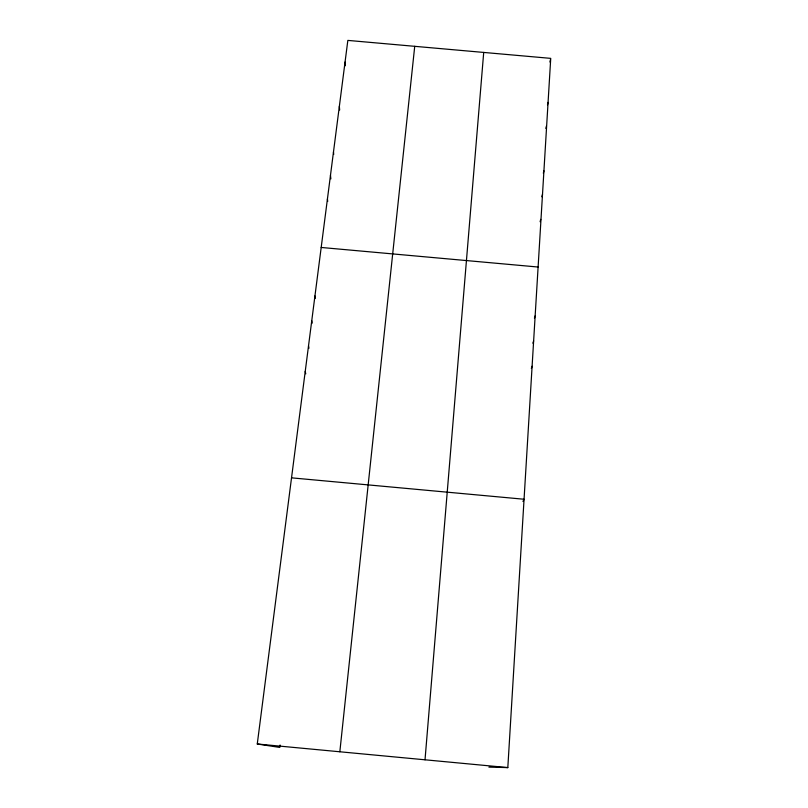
<?xml version="1.0" encoding="UTF-8"?>
<svg xmlns="http://www.w3.org/2000/svg" width="808" height="808" viewBox="0 0 808 808"><rect width="100%" height="100%" fill="white"/><g stroke="black" fill="none" stroke-linecap="round" stroke-linejoin="round"><path stroke-width="1.21" d="M488.891 767.115L507.818 767.6L550.733 58.368L347.844 40.4L257.267 743.996L279.79 747.42L280.083 745.016M425.018 759.803L483.709 52.429M339.835 751.773L414.726 46.319M549.925 62.024L550.47 59.59M547.501 104.808L548.077 102.364M545.855 128.411L546.43 126.038M543.33 173.195L543.935 170.821M541.875 196.768L542.511 194.334M540.108 221.725L540.744 219.372M534.431 318.17L535.149 315.888M532.866 343.208L533.644 340.885M531.341 368.468L532.108 366.256M522.968 501.455L524.059 499.243L291.526 477.841M321.19 247.46L538.108 267.034M257.267 743.996L507.818 767.6M305.222 371.478L305.757 373.851M308.515 345.915L308.979 348.228M311.757 320.736L312.201 323.17M314.948 295.94L315.342 298.314M327.432 199.01L327.715 201.434M330.472 175.326L330.856 178.881M333.482 151.995L333.714 154.439M339.35 106.373L339.653 110.04M345.056 62.075L345.309 65.731"/></g></svg>
